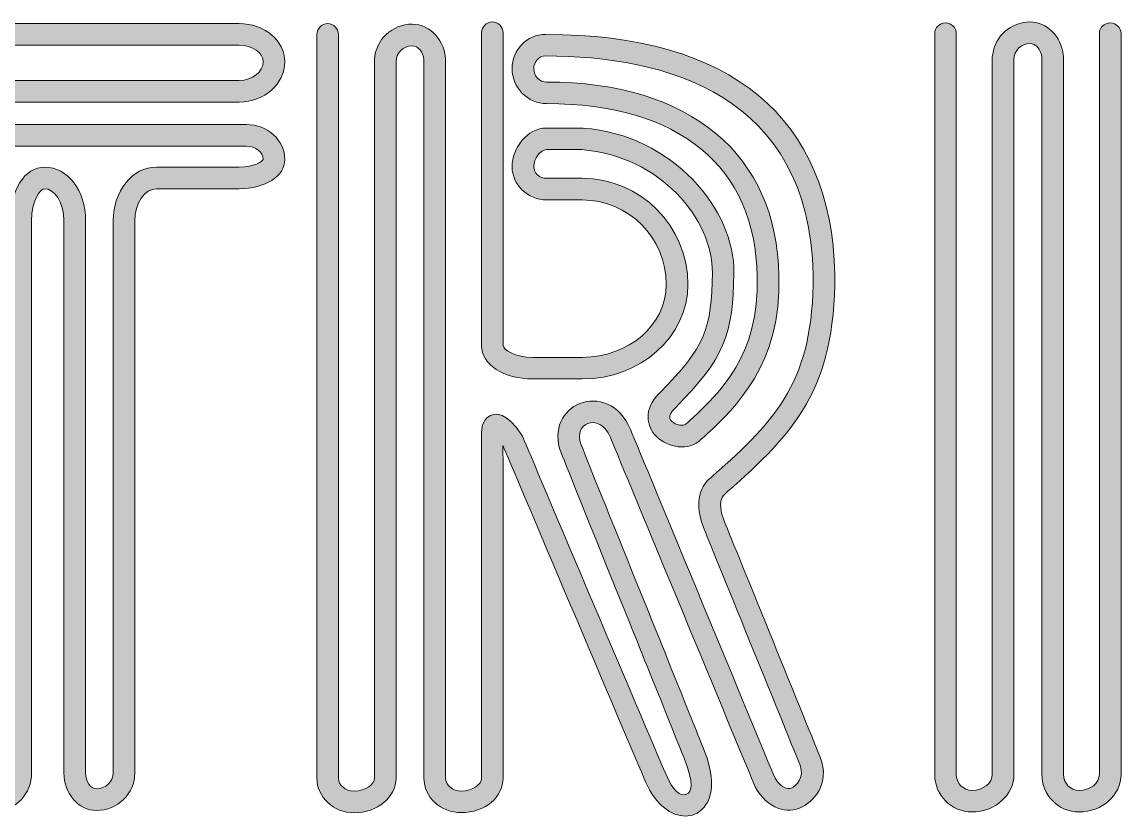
# Model space of a CAD drawing. Header units: inches. Extents: x 35 to 175, y -89 to -7.
# Drawn here: x 130.67 to 150.29, y -73.88 to -59.69 of the extents above; entities that cross this region are included whole.
import ezdxf

# ---------------------------------------------------------------- set-up
doc = ezdxf.new("R2010")
doc.units = ezdxf.units.IN
doc.header["$MEASUREMENT"] = 0
doc.layers.add('Livello 2', color=7, linetype='Continuous')

msp = doc.modelspace()

# ---------------------------------------------------------------- hatches: boundary and pattern name
at = {"layer": 'Livello 2', "true_color": 0x1c1c1b}
h = msp.add_hatch(color=250, dxfattribs=at)
h.dxf.hatch_style = 2
edge = h.paths.add_edge_path()
edge.add_spline(control_points=[(131.998, -73.779), (131.679, -73.779), (131.419, -73.478), (131.419, -73.109), (131.419, -73.109), (131.419, -63.245), (131.419, -63.245), (131.419, -62.908), (131.237, -62.672), (131.074, -62.672), (130.992, -62.672), (130.841, -62.89), (130.841, -63.245), (130.841, -63.245), (130.841, -73.109), (130.841, -73.109), (130.841, -73.478), (130.562, -73.779), (130.219, -73.779), (129.865, -73.779), (129.576, -73.478), (129.576, -73.109), (129.576, -73.109), (129.576, -63.245), (129.576, -63.245), (129.576, -62.929), (129.23, -62.672), (128.805, -62.672), (128.805, -62.672), (126.984, -62.672), (126.984, -62.672), (126.877, -62.672), (126.791, -62.586), (126.791, -62.479), (126.791, -62.373), (126.877, -62.286), (126.984, -62.286), (126.984, -62.286), (128.805, -62.286), (128.805, -62.286), (129.443, -62.286), (129.962, -62.717), (129.962, -63.245), (129.962, -63.245), (129.962, -73.109), (129.962, -73.109), (129.962, -73.266), (130.077, -73.393), (130.219, -73.393), (130.349, -73.393), (130.455, -73.266), (130.455, -73.109), (130.455, -73.109), (130.455, -63.245), (130.455, -63.245), (130.455, -62.699), (130.721, -62.286), (131.074, -62.286), (131.484, -62.286), (131.805, -62.708), (131.805, -63.245), (131.805, -63.245), (131.805, -73.109), (131.805, -73.109), (131.805, -73.263), (131.893, -73.393), (131.998, -73.393), (132.163, -73.393), (132.298, -73.266), (132.298, -73.11), (132.298, -73.11), (132.298, -63.245), (132.298, -63.245), (132.298, -62.717), (132.644, -62.286), (133.069, -62.286), (133.069, -62.286), (134.548, -62.286), (134.548, -62.286), (134.812, -62.286), (134.964, -62.186), (134.977, -62.148), (134.976, -62.02), (134.842, -61.912), (134.676, -61.912), (134.676, -61.912), (127.391, -61.912), (127.391, -61.912), (127.06, -61.912), (126.791, -61.659), (126.791, -61.349), (126.791, -61.012), (127.06, -60.738), (127.391, -60.738), (127.391, -60.738), (134.548, -60.738), (134.548, -60.738), (134.784, -60.738), (134.976, -60.588), (134.976, -60.403), (134.976, -60.243), (134.78, -60.109), (134.548, -60.109), (134.548, -60.109), (126.984, -60.109), (126.984, -60.109), (126.877, -60.109), (126.791, -60.022), (126.791, -59.916), (126.791, -59.809), (126.877, -59.723), (126.984, -59.723), (126.984, -59.723), (134.548, -59.723), (134.548, -59.723), (134.997, -59.723), (135.362, -60.028), (135.362, -60.403), (135.362, -60.8), (134.997, -61.124), (134.548, -61.124), (134.548, -61.124), (127.391, -61.124), (127.391, -61.124), (127.273, -61.124), (127.176, -61.225), (127.176, -61.349), (127.176, -61.446), (127.273, -61.526), (127.391, -61.526), (127.391, -61.526), (134.676, -61.526), (134.676, -61.526), (135.054, -61.526), (135.362, -61.807), (135.362, -62.153), (135.362, -62.449), (135.012, -62.672), (134.548, -62.672), (134.548, -62.672), (133.069, -62.672), (133.069, -62.672), (132.86, -62.672), (132.684, -62.935), (132.684, -63.245), (132.684, -63.245), (132.684, -73.11), (132.684, -73.11), (132.684, -73.479), (132.376, -73.779), (131.998, -73.779)], knot_values=[0, 0, 0, 0, 1, 1, 1, 2, 2, 2, 3, 3, 3, 4, 4, 4, 5, 5, 5, 6, 6, 6, 7, 7, 7, 8, 8, 8, 9, 9, 9, 10, 10, 10, 11, 11, 11, 12, 12, 12, 13, 13, 13, 14, 14, 14, 15, 15, 15, 16, 16, 16, 17, 17, 17, 18, 18, 18, 19, 19, 19, 20, 20, 20, 21, 21, 21, 22, 22, 22, 23, 23, 23, 24, 24, 24, 25, 25, 25, 26, 26, 26, 27, 27, 27, 28, 28, 28, 29, 29, 29, 30, 30, 30, 31, 31, 31, 32, 32, 32, 33, 33, 33, 34, 34, 34, 35, 35, 35, 36, 36, 36, 37, 37, 37, 38, 38, 38, 39, 39, 39, 40, 40, 40, 41, 41, 41, 42, 42, 42, 43, 43, 43, 44, 44, 44, 45, 45, 45, 46, 46, 46, 47, 47, 47, 48, 48, 48, 49, 49, 49, 50, 50, 50, 50], degree=3, periodic=1)
h = msp.add_hatch(color=250, dxfattribs=at)
h.dxf.hatch_style = 2
edge = h.paths.add_edge_path()
edge.add_spline(control_points=[(142.513, -73.878), (142.273, -73.878), (141.989, -73.692), (141.809, -73.276), (141.479, -72.516), (139.401, -67.605), (139.261, -67.272), (139.26, -67.271), (139.258, -67.269), (139.257, -67.268), (139.256, -67.502), (139.26, -67.604), (139.26, -67.605), (139.26, -67.605), (139.26, -73.199), (139.26, -73.199), (139.26, -73.546), (138.931, -73.817), (138.51, -73.817), (138.144, -73.817), (137.846, -73.54), (137.846, -73.2), (137.846, -73.2), (137.846, -60.379), (137.846, -60.379), (137.846, -60.375), (137.846, -60.372), (137.846, -60.368), (137.833, -60.23), (137.741, -60.119), (137.635, -60.119), (137.476, -60.119), (137.348, -60.246), (137.348, -60.403), (137.348, -60.403), (137.348, -73.2), (137.348, -73.2), (137.348, -73.541), (137.011, -73.819), (136.598, -73.819), (136.231, -73.819), (135.934, -73.541), (135.934, -73.2), (135.934, -73.2), (135.934, -59.916), (135.934, -59.916), (135.934, -59.809), (136.02, -59.723), (136.126, -59.723), (136.233, -59.723), (136.319, -59.809), (136.319, -59.916), (136.319, -59.916), (136.319, -73.2), (136.319, -73.2), (136.319, -73.329), (136.444, -73.433), (136.598, -73.433), (136.812, -73.433), (136.962, -73.31), (136.962, -73.2), (136.962, -73.2), (136.962, -60.384), (136.962, -60.384), (136.962, -60.376), (136.962, -60.369), (136.963, -60.362), (136.984, -60.012), (137.277, -59.733), (137.635, -59.733), (137.965, -59.733), (138.233, -60.033), (138.233, -60.403), (138.233, -60.412), (138.233, -60.421), (138.231, -60.43), (138.231, -60.43), (138.231, -73.199), (138.231, -73.199), (138.231, -73.328), (138.356, -73.432), (138.51, -73.432), (138.725, -73.432), (138.874, -73.31), (138.874, -73.2), (138.874, -73.2), (138.874, -67.613), (138.874, -67.613), (138.874, -67.613), (138.874, -67.613), (138.874, -67.613), (138.874, -67.613), (138.868, -67.445), (138.874, -67.041), (138.878, -66.815), (138.982, -66.737), (139.068, -66.712), (139.126, -66.695), (139.305, -66.642), (139.592, -67.073), (139.598, -67.083), (139.604, -67.094), (139.609, -67.105), (139.631, -67.157), (141.824, -72.342), (142.162, -73.122), (142.298, -73.436), (142.416, -73.536), (142.531, -73.489), (142.638, -73.445), (142.661, -73.284), (142.497, -72.865), (142.293, -72.345), (141.778, -71.07), (141.279, -69.837), (140.834, -68.734), (140.413, -67.692), (140.295, -67.389), (140.13, -66.965), (140.338, -66.626), (140.628, -66.509), (140.932, -66.388), (141.34, -66.507), (141.532, -66.971), (141.821, -67.671), (143.816, -72.486), (144.081, -73.126), (144.175, -73.352), (144.327, -73.41), (144.404, -73.378), (144.485, -73.345), (144.649, -73.194), (144.56, -72.969), (144.417, -72.61), (144.027, -71.651), (143.649, -70.724), (143.266, -69.782), (142.904, -68.893), (142.838, -68.724), (142.618, -68.153), (142.883, -67.898), (142.967, -67.834), (142.967, -67.834), (143.012, -67.794), (143.012, -67.794), (144.164, -66.773), (144.797, -66.098), (144.797, -64.21), (144.724, -60.981), (142.157, -60.302), (140.016, -60.302), (139.9, -60.302), (139.806, -60.403), (139.806, -60.527), (139.806, -60.66), (139.909, -60.768), (140.036, -60.768), (142.601, -60.768), (144.15, -62.062), (144.18, -64.229), (144.243, -65.802), (143.379, -66.607), (142.915, -67.039), (142.872, -67.079), (142.833, -67.116), (142.798, -67.149), (142.572, -67.37), (142.191, -67.298), (141.992, -67.095), (141.827, -66.928), (141.746, -66.624), (142.056, -66.317), (142.884, -65.495), (142.978, -65.157), (142.995, -64.176), (143.01, -63.222), (142.058, -62.085), (140.664, -61.974), (140.664, -61.974), (140.036, -61.974), (140.036, -61.974), (139.926, -61.974), (139.806, -62.133), (139.806, -62.278), (139.806, -62.394), (139.909, -62.487), (140.036, -62.487), (140.036, -62.487), (140.672, -62.487), (140.672, -62.487), (141.712, -62.487), (142.559, -63.339), (142.559, -64.386), (142.559, -65.315), (141.712, -66.071), (140.672, -66.071), (140.672, -66.071), (139.794, -66.071), (139.794, -66.071), (139.27, -66.071), (138.874, -65.814), (138.874, -65.473), (138.874, -65.473), (138.874, -59.887), (138.874, -59.887), (138.874, -59.781), (138.961, -59.694), (139.067, -59.694), (139.174, -59.694), (139.26, -59.781), (139.26, -59.887), (139.26, -59.887), (139.26, -65.473), (139.26, -65.473), (139.26, -65.546), (139.468, -65.685), (139.794, -65.685), (139.794, -65.685), (140.672, -65.685), (140.672, -65.685), (141.5, -65.685), (142.173, -65.103), (142.173, -64.386), (142.173, -63.552), (141.5, -62.873), (140.672, -62.873), (140.672, -62.873), (140.036, -62.873), (140.036, -62.873), (139.696, -62.873), (139.42, -62.606), (139.42, -62.278), (139.42, -61.953), (139.683, -61.589), (140.036, -61.589), (140.036, -61.589), (140.672, -61.589), (140.672, -61.589), (140.677, -61.589), (140.682, -61.589), (140.687, -61.589), (142.297, -61.712), (143.399, -63.054), (143.38, -64.182), (143.363, -65.256), (143.222, -65.703), (142.328, -66.59), (142.18, -66.737), (142.243, -66.8), (142.267, -66.824), (142.343, -66.902), (142.483, -66.918), (142.529, -66.873), (142.566, -66.838), (142.607, -66.799), (142.652, -66.757), (143.1, -66.339), (143.85, -65.641), (143.794, -64.24), (143.767, -62.276), (142.397, -61.153), (140.036, -61.153), (139.696, -61.153), (139.42, -60.872), (139.42, -60.527), (139.42, -60.19), (139.687, -59.917), (140.016, -59.917), (143.333, -59.917), (145.119, -61.4), (145.183, -64.205), (145.183, -66.271), (144.454, -67.031), (143.268, -68.083), (143.268, -68.083), (143.217, -68.128), (143.217, -68.128), (143.202, -68.141), (143.068, -68.249), (143.198, -68.585), (143.262, -68.75), (143.624, -69.638), (144.007, -70.579), (144.384, -71.507), (144.775, -72.466), (144.918, -72.827), (145.109, -73.306), (144.799, -73.634), (144.549, -73.736), (144.286, -73.842), (143.909, -73.717), (143.725, -73.274), (143.46, -72.634), (141.464, -67.819), (141.175, -67.118), (141.074, -66.873), (140.899, -66.816), (140.772, -66.867), (140.666, -66.91), (140.571, -67.035), (140.655, -67.25), (140.771, -67.55), (141.192, -68.59), (141.637, -69.692), (142.136, -70.926), (142.651, -72.203), (142.856, -72.724), (143.117, -73.39), (142.924, -73.744), (142.678, -73.846), (142.627, -73.867), (142.571, -73.878), (142.513, -73.878)], knot_values=[0, 0, 0, 0, 1, 1, 1, 2, 2, 2, 3, 3, 3, 4, 4, 4, 5, 5, 5, 6, 6, 6, 7, 7, 7, 8, 8, 8, 9, 9, 9, 10, 10, 10, 11, 11, 11, 12, 12, 12, 13, 13, 13, 14, 14, 14, 15, 15, 15, 16, 16, 16, 17, 17, 17, 18, 18, 18, 19, 19, 19, 20, 20, 20, 21, 21, 21, 22, 22, 22, 23, 23, 23, 24, 24, 24, 25, 25, 25, 26, 26, 26, 27, 27, 27, 28, 28, 28, 29, 29, 29, 30, 30, 30, 31, 31, 31, 32, 32, 32, 33, 33, 33, 34, 34, 34, 35, 35, 35, 36, 36, 36, 37, 37, 37, 38, 38, 38, 39, 39, 39, 40, 40, 40, 41, 41, 41, 42, 42, 42, 43, 43, 43, 44, 44, 44, 45, 45, 45, 46, 46, 46, 47, 47, 47, 48, 48, 48, 49, 49, 49, 50, 50, 50, 51, 51, 51, 52, 52, 52, 53, 53, 53, 54, 54, 54, 55, 55, 55, 56, 56, 56, 57, 57, 57, 58, 58, 58, 59, 59, 59, 60, 60, 60, 61, 61, 61, 62, 62, 62, 63, 63, 63, 64, 64, 64, 65, 65, 65, 66, 66, 66, 67, 67, 67, 68, 68, 68, 69, 69, 69, 70, 70, 70, 71, 71, 71, 72, 72, 72, 73, 73, 73, 74, 74, 74, 75, 75, 75, 76, 76, 76, 77, 77, 77, 78, 78, 78, 79, 79, 79, 80, 80, 80, 81, 81, 81, 82, 82, 82, 83, 83, 83, 84, 84, 84, 85, 85, 85, 86, 86, 86, 87, 87, 87, 88, 88, 88, 89, 89, 89, 90, 90, 90, 91, 91, 91, 92, 92, 92, 93, 93, 93, 94, 94, 94, 95, 95, 95, 96, 96, 96, 97, 97, 97, 98, 98, 98, 99, 99, 99, 100, 100, 100, 101, 101, 101, 102, 102, 102, 103, 103, 103, 104, 104, 104, 104], degree=3, periodic=1)
h = msp.add_hatch(color=250, dxfattribs=at)
h.dxf.hatch_style = 2
edge = h.paths.add_edge_path()
edge.add_spline(control_points=[(149.541, -73.805), (149.175, -73.805), (148.877, -73.504), (148.877, -73.135), (148.877, -73.135), (148.877, -60.327), (148.877, -60.327), (148.863, -60.19), (148.772, -60.08), (148.666, -60.08), (148.507, -60.08), (148.379, -60.207), (148.379, -60.364), (148.379, -60.364), (148.379, -73.135), (148.379, -73.135), (148.379, -73.504), (148.042, -73.805), (147.629, -73.805), (147.262, -73.805), (146.964, -73.504), (146.964, -73.135), (146.964, -73.135), (146.964, -59.903), (146.964, -59.903), (146.964, -59.797), (147.051, -59.71), (147.157, -59.71), (147.264, -59.71), (147.35, -59.797), (147.35, -59.903), (147.35, -59.903), (147.35, -73.135), (147.35, -73.135), (147.35, -73.292), (147.475, -73.419), (147.629, -73.419), (147.829, -73.419), (147.993, -73.292), (147.993, -73.135), (147.993, -73.135), (147.993, -60.319), (147.993, -60.319), (147.993, -60.301), (147.995, -60.284), (148, -60.268), (148.047, -59.944), (148.327, -59.694), (148.666, -59.694), (148.971, -59.694), (149.224, -59.952), (149.26, -60.283), (149.261, -60.291), (149.262, -60.299), (149.262, -60.307), (149.262, -60.307), (149.262, -60.311), (149.262, -60.311), (149.264, -60.328), (149.264, -60.346), (149.264, -60.364), (149.264, -60.373), (149.264, -60.382), (149.262, -60.391), (149.262, -60.391), (149.262, -73.134), (149.262, -73.134), (149.262, -73.292), (149.387, -73.419), (149.541, -73.419), (149.742, -73.419), (149.905, -73.292), (149.905, -73.135), (149.905, -73.135), (149.905, -59.903), (149.905, -59.903), (149.905, -59.797), (149.992, -59.71), (150.098, -59.71), (150.204, -59.71), (150.291, -59.797), (150.291, -59.903), (150.291, -59.903), (150.291, -73.134), (150.291, -73.134), (150.291, -73.504), (149.954, -73.805), (149.541, -73.805)], knot_values=[0, 0, 0, 0, 1, 1, 1, 2, 2, 2, 3, 3, 3, 4, 4, 4, 5, 5, 5, 6, 6, 6, 7, 7, 7, 8, 8, 8, 9, 9, 9, 10, 10, 10, 11, 11, 11, 12, 12, 12, 13, 13, 13, 14, 14, 14, 15, 15, 15, 16, 16, 16, 17, 17, 17, 18, 18, 18, 19, 19, 19, 20, 20, 20, 21, 21, 21, 22, 22, 22, 23, 23, 23, 24, 24, 24, 25, 25, 25, 26, 26, 26, 27, 27, 27, 28, 28, 28, 29, 29, 29, 29], degree=3, periodic=1)

# ---------------------------------------------------------------- linework, layer by layer
at = {"layer": 'Livello 2', "lineweight": 0}
for points, knots in [([(131.998, -73.779), (131.679, -73.779), (131.419, -73.478), (131.419, -73.109), (131.419, -73.109), (131.419, -63.245), (131.419, -63.245), (131.419, -62.908), (131.237, -62.672), (131.074, -62.672), (130.992, -62.672), (130.841, -62.89), (130.841, -63.245), (130.841, -63.245), (130.841, -73.109), (130.841, -73.109), (130.841, -73.478), (130.562, -73.779), (130.219, -73.779), (129.865, -73.779), (129.576, -73.478), (129.576, -73.109), (129.576, -73.109), (129.576, -63.245), (129.576, -63.245), (129.576, -62.929), (129.23, -62.672), (128.805, -62.672), (128.805, -62.672), (126.984, -62.672), (126.984, -62.672), (126.877, -62.672), (126.791, -62.586), (126.791, -62.479), (126.791, -62.373), (126.877, -62.286), (126.984, -62.286), (126.984, -62.286), (128.805, -62.286), (128.805, -62.286), (129.443, -62.286), (129.962, -62.717), (129.962, -63.245), (129.962, -63.245), (129.962, -73.109), (129.962, -73.109), (129.962, -73.266), (130.077, -73.393), (130.219, -73.393), (130.349, -73.393), (130.455, -73.266), (130.455, -73.109), (130.455, -73.109), (130.455, -63.245), (130.455, -63.245), (130.455, -62.699), (130.721, -62.286), (131.074, -62.286), (131.484, -62.286), (131.805, -62.708), (131.805, -63.245), (131.805, -63.245), (131.805, -73.109), (131.805, -73.109), (131.805, -73.263), (131.893, -73.393), (131.998, -73.393), (132.163, -73.393), (132.298, -73.266), (132.298, -73.11), (132.298, -73.11), (132.298, -63.245), (132.298, -63.245), (132.298, -62.717), (132.644, -62.286), (133.069, -62.286), (133.069, -62.286), (134.548, -62.286), (134.548, -62.286), (134.812, -62.286), (134.964, -62.186), (134.977, -62.148), (134.976, -62.02), (134.842, -61.912), (134.676, -61.912), (134.676, -61.912), (127.391, -61.912), (127.391, -61.912), (127.06, -61.912), (126.791, -61.659), (126.791, -61.349), (126.791, -61.012), (127.06, -60.738), (127.391, -60.738), (127.391, -60.738), (134.548, -60.738), (134.548, -60.738), (134.784, -60.738), (134.976, -60.588), (134.976, -60.403), (134.976, -60.243), (134.78, -60.109), (134.548, -60.109), (134.548, -60.109), (126.984, -60.109), (126.984, -60.109), (126.877, -60.109), (126.791, -60.022), (126.791, -59.916), (126.791, -59.809), (126.877, -59.723), (126.984, -59.723), (126.984, -59.723), (134.548, -59.723), (134.548, -59.723), (134.997, -59.723), (135.362, -60.028), (135.362, -60.403), (135.362, -60.8), (134.997, -61.124), (134.548, -61.124), (134.548, -61.124), (127.391, -61.124), (127.391, -61.124), (127.273, -61.124), (127.176, -61.225), (127.176, -61.349), (127.176, -61.446), (127.273, -61.526), (127.391, -61.526), (127.391, -61.526), (134.676, -61.526), (134.676, -61.526), (135.054, -61.526), (135.362, -61.807), (135.362, -62.153), (135.362, -62.449), (135.012, -62.672), (134.548, -62.672), (134.548, -62.672), (133.069, -62.672), (133.069, -62.672), (132.86, -62.672), (132.684, -62.935), (132.684, -63.245), (132.684, -63.245), (132.684, -73.11), (132.684, -73.11), (132.684, -73.479), (132.376, -73.779), (131.998, -73.779)], [0, 0, 0, 0, 1, 1, 1, 2, 2, 2, 3, 3, 3, 4, 4, 4, 5, 5, 5, 6, 6, 6, 7, 7, 7, 8, 8, 8, 9, 9, 9, 10, 10, 10, 11, 11, 11, 12, 12, 12, 13, 13, 13, 14, 14, 14, 15, 15, 15, 16, 16, 16, 17, 17, 17, 18, 18, 18, 19, 19, 19, 20, 20, 20, 21, 21, 21, 22, 22, 22, 23, 23, 23, 24, 24, 24, 25, 25, 25, 26, 26, 26, 27, 27, 27, 28, 28, 28, 29, 29, 29, 30, 30, 30, 31, 31, 31, 32, 32, 32, 33, 33, 33, 34, 34, 34, 35, 35, 35, 36, 36, 36, 37, 37, 37, 38, 38, 38, 39, 39, 39, 40, 40, 40, 41, 41, 41, 42, 42, 42, 43, 43, 43, 44, 44, 44, 45, 45, 45, 46, 46, 46, 47, 47, 47, 48, 48, 48, 49, 49, 49, 50, 50, 50, 50]), ([(142.513, -73.878), (142.273, -73.878), (141.989, -73.692), (141.809, -73.276), (141.479, -72.516), (139.401, -67.605), (139.261, -67.272), (139.26, -67.271), (139.258, -67.269), (139.257, -67.268), (139.256, -67.502), (139.26, -67.604), (139.26, -67.605), (139.26, -67.605), (139.26, -73.199), (139.26, -73.199), (139.26, -73.546), (138.931, -73.817), (138.51, -73.817), (138.144, -73.817), (137.846, -73.54), (137.846, -73.2), (137.846, -73.2), (137.846, -60.379), (137.846, -60.379), (137.846, -60.375), (137.846, -60.372), (137.846, -60.368), (137.833, -60.23), (137.741, -60.119), (137.635, -60.119), (137.476, -60.119), (137.348, -60.246), (137.348, -60.403), (137.348, -60.403), (137.348, -73.2), (137.348, -73.2), (137.348, -73.541), (137.011, -73.819), (136.598, -73.819), (136.231, -73.819), (135.934, -73.541), (135.934, -73.2), (135.934, -73.2), (135.934, -59.916), (135.934, -59.916), (135.934, -59.809), (136.02, -59.723), (136.126, -59.723), (136.233, -59.723), (136.319, -59.809), (136.319, -59.916), (136.319, -59.916), (136.319, -73.2), (136.319, -73.2), (136.319, -73.329), (136.444, -73.433), (136.598, -73.433), (136.812, -73.433), (136.962, -73.31), (136.962, -73.2), (136.962, -73.2), (136.962, -60.384), (136.962, -60.384), (136.962, -60.376), (136.962, -60.369), (136.963, -60.362), (136.984, -60.012), (137.277, -59.733), (137.635, -59.733), (137.965, -59.733), (138.233, -60.033), (138.233, -60.403), (138.233, -60.412), (138.233, -60.421), (138.231, -60.43), (138.231, -60.43), (138.231, -73.199), (138.231, -73.199), (138.231, -73.328), (138.356, -73.432), (138.51, -73.432), (138.725, -73.432), (138.874, -73.31), (138.874, -73.2), (138.874, -73.2), (138.874, -67.613), (138.874, -67.613), (138.874, -67.613), (138.874, -67.613), (138.874, -67.613), (138.874, -67.613), (138.868, -67.445), (138.874, -67.041), (138.878, -66.815), (138.982, -66.737), (139.068, -66.712), (139.126, -66.695), (139.305, -66.642), (139.592, -67.073), (139.598, -67.083), (139.604, -67.094), (139.609, -67.105), (139.631, -67.157), (141.824, -72.342), (142.162, -73.122), (142.298, -73.436), (142.416, -73.536), (142.531, -73.489), (142.638, -73.445), (142.661, -73.284), (142.497, -72.865), (142.293, -72.345), (141.778, -71.07), (141.279, -69.837), (140.834, -68.734), (140.413, -67.692), (140.295, -67.389), (140.13, -66.965), (140.338, -66.626), (140.628, -66.509), (140.932, -66.388), (141.34, -66.507), (141.532, -66.971), (141.821, -67.671), (143.816, -72.486), (144.081, -73.126), (144.175, -73.352), (144.327, -73.41), (144.404, -73.378), (144.485, -73.345), (144.649, -73.194), (144.56, -72.969), (144.417, -72.61), (144.027, -71.651), (143.649, -70.724), (143.266, -69.782), (142.904, -68.893), (142.838, -68.724), (142.618, -68.153), (142.883, -67.898), (142.967, -67.834), (142.967, -67.834), (143.012, -67.794), (143.012, -67.794), (144.164, -66.773), (144.797, -66.098), (144.797, -64.21), (144.724, -60.981), (142.157, -60.302), (140.016, -60.302), (139.9, -60.302), (139.806, -60.403), (139.806, -60.527), (139.806, -60.66), (139.909, -60.768), (140.036, -60.768), (142.601, -60.768), (144.15, -62.062), (144.18, -64.229), (144.243, -65.802), (143.379, -66.607), (142.915, -67.039), (142.872, -67.079), (142.833, -67.116), (142.798, -67.149), (142.572, -67.37), (142.191, -67.298), (141.992, -67.095), (141.827, -66.928), (141.746, -66.624), (142.056, -66.317), (142.884, -65.495), (142.978, -65.157), (142.995, -64.176), (143.01, -63.222), (142.058, -62.085), (140.664, -61.974), (140.664, -61.974), (140.036, -61.974), (140.036, -61.974), (139.926, -61.974), (139.806, -62.133), (139.806, -62.278), (139.806, -62.394), (139.909, -62.487), (140.036, -62.487), (140.036, -62.487), (140.672, -62.487), (140.672, -62.487), (141.712, -62.487), (142.559, -63.339), (142.559, -64.386), (142.559, -65.315), (141.712, -66.071), (140.672, -66.071), (140.672, -66.071), (139.794, -66.071), (139.794, -66.071), (139.27, -66.071), (138.874, -65.814), (138.874, -65.473), (138.874, -65.473), (138.874, -59.887), (138.874, -59.887), (138.874, -59.781), (138.961, -59.694), (139.067, -59.694), (139.174, -59.694), (139.26, -59.781), (139.26, -59.887), (139.26, -59.887), (139.26, -65.473), (139.26, -65.473), (139.26, -65.546), (139.468, -65.685), (139.794, -65.685), (139.794, -65.685), (140.672, -65.685), (140.672, -65.685), (141.5, -65.685), (142.173, -65.103), (142.173, -64.386), (142.173, -63.552), (141.5, -62.873), (140.672, -62.873), (140.672, -62.873), (140.036, -62.873), (140.036, -62.873), (139.696, -62.873), (139.42, -62.606), (139.42, -62.278), (139.42, -61.953), (139.683, -61.589), (140.036, -61.589), (140.036, -61.589), (140.672, -61.589), (140.672, -61.589), (140.677, -61.589), (140.682, -61.589), (140.687, -61.589), (142.297, -61.712), (143.399, -63.054), (143.38, -64.182), (143.363, -65.256), (143.222, -65.703), (142.328, -66.59), (142.18, -66.737), (142.243, -66.8), (142.267, -66.824), (142.343, -66.902), (142.483, -66.918), (142.529, -66.873), (142.566, -66.838), (142.607, -66.799), (142.652, -66.757), (143.1, -66.339), (143.85, -65.641), (143.794, -64.24), (143.767, -62.276), (142.397, -61.153), (140.036, -61.153), (139.696, -61.153), (139.42, -60.872), (139.42, -60.527), (139.42, -60.19), (139.687, -59.917), (140.016, -59.917), (143.333, -59.917), (145.119, -61.4), (145.183, -64.205), (145.183, -66.271), (144.454, -67.031), (143.268, -68.083), (143.268, -68.083), (143.217, -68.128), (143.217, -68.128), (143.202, -68.141), (143.068, -68.249), (143.198, -68.585), (143.262, -68.75), (143.624, -69.638), (144.007, -70.579), (144.384, -71.507), (144.775, -72.466), (144.918, -72.827), (145.109, -73.306), (144.799, -73.634), (144.549, -73.736), (144.286, -73.842), (143.909, -73.717), (143.725, -73.274), (143.46, -72.634), (141.464, -67.819), (141.175, -67.118), (141.074, -66.873), (140.899, -66.816), (140.772, -66.867), (140.666, -66.91), (140.571, -67.035), (140.655, -67.25), (140.771, -67.55), (141.192, -68.59), (141.637, -69.692), (142.136, -70.926), (142.651, -72.203), (142.856, -72.724), (143.117, -73.39), (142.924, -73.744), (142.678, -73.846), (142.627, -73.867), (142.571, -73.878), (142.513, -73.878)], [0, 0, 0, 0, 1, 1, 1, 2, 2, 2, 3, 3, 3, 4, 4, 4, 5, 5, 5, 6, 6, 6, 7, 7, 7, 8, 8, 8, 9, 9, 9, 10, 10, 10, 11, 11, 11, 12, 12, 12, 13, 13, 13, 14, 14, 14, 15, 15, 15, 16, 16, 16, 17, 17, 17, 18, 18, 18, 19, 19, 19, 20, 20, 20, 21, 21, 21, 22, 22, 22, 23, 23, 23, 24, 24, 24, 25, 25, 25, 26, 26, 26, 27, 27, 27, 28, 28, 28, 29, 29, 29, 30, 30, 30, 31, 31, 31, 32, 32, 32, 33, 33, 33, 34, 34, 34, 35, 35, 35, 36, 36, 36, 37, 37, 37, 38, 38, 38, 39, 39, 39, 40, 40, 40, 41, 41, 41, 42, 42, 42, 43, 43, 43, 44, 44, 44, 45, 45, 45, 46, 46, 46, 47, 47, 47, 48, 48, 48, 49, 49, 49, 50, 50, 50, 51, 51, 51, 52, 52, 52, 53, 53, 53, 54, 54, 54, 55, 55, 55, 56, 56, 56, 57, 57, 57, 58, 58, 58, 59, 59, 59, 60, 60, 60, 61, 61, 61, 62, 62, 62, 63, 63, 63, 64, 64, 64, 65, 65, 65, 66, 66, 66, 67, 67, 67, 68, 68, 68, 69, 69, 69, 70, 70, 70, 71, 71, 71, 72, 72, 72, 73, 73, 73, 74, 74, 74, 75, 75, 75, 76, 76, 76, 77, 77, 77, 78, 78, 78, 79, 79, 79, 80, 80, 80, 81, 81, 81, 82, 82, 82, 83, 83, 83, 84, 84, 84, 85, 85, 85, 86, 86, 86, 87, 87, 87, 88, 88, 88, 89, 89, 89, 90, 90, 90, 91, 91, 91, 92, 92, 92, 93, 93, 93, 94, 94, 94, 95, 95, 95, 96, 96, 96, 97, 97, 97, 98, 98, 98, 99, 99, 99, 100, 100, 100, 101, 101, 101, 102, 102, 102, 103, 103, 103, 104, 104, 104, 104]), ([(149.541, -73.805), (149.175, -73.805), (148.877, -73.504), (148.877, -73.135), (148.877, -73.135), (148.877, -60.327), (148.877, -60.327), (148.863, -60.19), (148.772, -60.08), (148.666, -60.08), (148.507, -60.08), (148.379, -60.207), (148.379, -60.364), (148.379, -60.364), (148.379, -73.135), (148.379, -73.135), (148.379, -73.504), (148.042, -73.805), (147.629, -73.805), (147.262, -73.805), (146.964, -73.504), (146.964, -73.135), (146.964, -73.135), (146.964, -59.903), (146.964, -59.903), (146.964, -59.797), (147.051, -59.71), (147.157, -59.71), (147.264, -59.71), (147.35, -59.797), (147.35, -59.903), (147.35, -59.903), (147.35, -73.135), (147.35, -73.135), (147.35, -73.292), (147.475, -73.419), (147.629, -73.419), (147.829, -73.419), (147.993, -73.292), (147.993, -73.135), (147.993, -73.135), (147.993, -60.319), (147.993, -60.319), (147.993, -60.301), (147.995, -60.284), (148, -60.268), (148.047, -59.944), (148.327, -59.694), (148.666, -59.694), (148.971, -59.694), (149.224, -59.952), (149.26, -60.283), (149.261, -60.291), (149.262, -60.299), (149.262, -60.307), (149.262, -60.307), (149.262, -60.311), (149.262, -60.311), (149.264, -60.328), (149.264, -60.346), (149.264, -60.364), (149.264, -60.373), (149.264, -60.382), (149.262, -60.391), (149.262, -60.391), (149.262, -73.134), (149.262, -73.134), (149.262, -73.292), (149.387, -73.419), (149.541, -73.419), (149.742, -73.419), (149.905, -73.292), (149.905, -73.135), (149.905, -73.135), (149.905, -59.903), (149.905, -59.903), (149.905, -59.797), (149.992, -59.71), (150.098, -59.71), (150.204, -59.71), (150.291, -59.797), (150.291, -59.903), (150.291, -59.903), (150.291, -73.134), (150.291, -73.134), (150.291, -73.504), (149.954, -73.805), (149.541, -73.805)], [0, 0, 0, 0, 1, 1, 1, 2, 2, 2, 3, 3, 3, 4, 4, 4, 5, 5, 5, 6, 6, 6, 7, 7, 7, 8, 8, 8, 9, 9, 9, 10, 10, 10, 11, 11, 11, 12, 12, 12, 13, 13, 13, 14, 14, 14, 15, 15, 15, 16, 16, 16, 17, 17, 17, 18, 18, 18, 19, 19, 19, 20, 20, 20, 21, 21, 21, 22, 22, 22, 23, 23, 23, 24, 24, 24, 25, 25, 25, 26, 26, 26, 27, 27, 27, 28, 28, 28, 29, 29, 29, 29])]:
    msp.add_open_spline(points, degree=3, knots=knots, dxfattribs=at)

doc.saveas('drawing.dxf')
